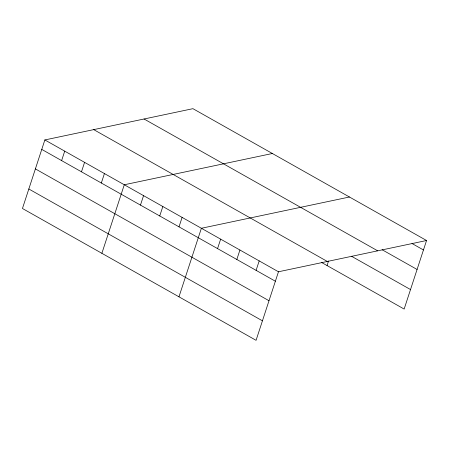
<?xml version="1.0" encoding="UTF-8"?>
<svg xmlns="http://www.w3.org/2000/svg" width="449" height="449" viewBox="0 0 449 449"><rect width="100%" height="100%" fill="white"/><g stroke="black" fill="none" stroke-linecap="round" stroke-linejoin="round"><path stroke-width="0.67" d="M426.55 240.512L192.935 108.675L44.855 139.942L22.45 208.488L256.065 340.325L278.47 271.774L426.55 240.512L404.145 309.058L321.63 262.497M61.62 160.602L64.712 151.145M81.477 171.81L84.569 162.353M101.334 183.012L104.426 173.561M101.878 253.315L124.283 184.763L272.363 153.502M140.464 205.098L143.557 195.641M159.737 215.975L162.83 206.518M179.011 226.852L182.103 217.395M178.971 296.817L201.377 228.272L349.457 197.004M217.557 248.6L220.65 239.149M236.831 259.477L239.923 250.02M256.104 270.354L259.196 260.897M327.052 265.555L328.539 261.004M412.014 243.51L423.458 249.97M382.155 249.756L417.087 269.467M144.073 118.996L377.682 250.828M351.494 256.25L410.521 289.56M93.723 129.621L327.332 261.458M44.855 139.942L278.47 271.774M41.763 149.394L275.377 281.231M35.392 168.897L269.002 300.729M28.826 188.99L262.435 320.822"/></g></svg>
